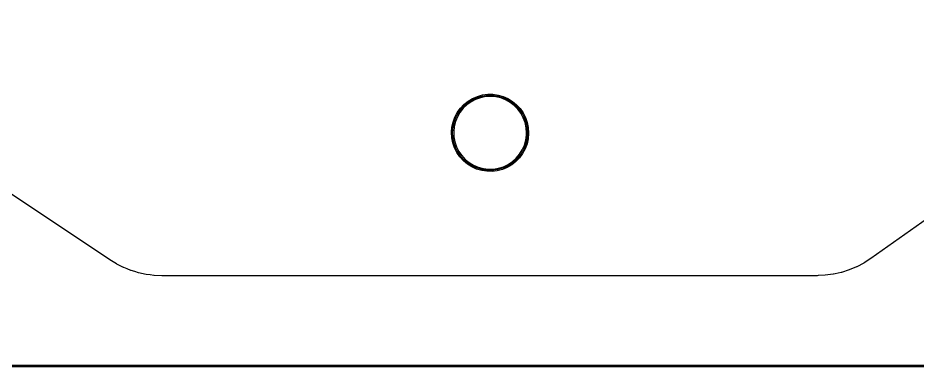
# Model space of a CAD drawing. Extents: x 0 to 145, y 0 to 145.
# Drawn here: x 48.03 to 96.11, y -0.05 to 18.56 of the extents above; entities that cross this region are included whole.
import ezdxf

# ---------------------------------------------------------------- set-up
doc = ezdxf.new("R2010")
doc.units = 0
doc.layers.add('BLACK', color=7, linetype='CONTINUOUS')

msp = doc.modelspace()

# ---------------------------------------------------------------- linework, layer by layer
at = {"layer": 'BLACK', "linetype": 'CONTINUOUS'}
for p, q in [((111.771, 18.5644), (93.5987, 5.73676)), ((72.5725, 14.3854), (72.8428, 14.4594)), ((72.8428, 14.4594), (73.1207, 14.4959)), ((73.1207, 14.4959), (73.4009, 14.4945)), ((73.4009, 14.4945), (73.6783, 14.455)), ((73.6783, 14.455), (73.9478, 14.3782)), ((71.6627, 13.7531), (71.8556, 13.9564)), ((71.8556, 13.9564), (72.0743, 14.1316)), ((72.2338, 14.0983), (72.0102, 13.9386)), ((72.0743, 14.1316), (72.3148, 14.2755)), ((72.4776, 14.225), (72.2338, 14.0983)), ((72.3148, 14.2755), (72.5725, 14.3854)), ((72.7368, 14.316), (72.4776, 14.225)), ((73.0062, 14.3696), (72.7368, 14.316)), ((73.2805, 14.3847), (73.0062, 14.3696)), ((73.5543, 14.361), (73.2805, 14.3847)), ((73.8219, 14.299), (73.5543, 14.361)), ((74.0781, 14.1998), (73.8219, 14.299)), ((73.9478, 14.3782), (74.2044, 14.2656)), ((74.3178, 14.0656), (74.0781, 14.1998)), ((74.2044, 14.2656), (74.4433, 14.1192)), ((74.5362, 13.8989), (74.3178, 14.0656)), ((74.4433, 14.1192), (74.6602, 13.9417)), ((71.3681, 13.2779), (71.4992, 13.5255)), ((71.4992, 13.5255), (71.6627, 13.7531)), ((71.6414, 13.5332), (71.5034, 13.2957)), ((71.8114, 13.749), (71.6414, 13.5332)), ((72.0102, 13.9386), (71.8114, 13.749)), ((74.729, 13.7031), (74.5362, 13.8989)), ((74.6602, 13.9417), (74.8509, 13.7364)), ((74.8922, 13.4822), (74.729, 13.7031)), ((74.8509, 13.7364), (75.0121, 13.5071)), ((75.0226, 13.2404), (74.8922, 13.4822)), ((75.0121, 13.5071), (75.1406, 13.2581)), ((71.2121, 12.7409), (71.2718, 13.0147)), ((71.2718, 13.0147), (71.3681, 13.2779)), ((71.4002, 13.041), (71.334, 12.7744)), ((71.5034, 13.2957), (71.4002, 13.041)), ((75.1177, 12.9826), (75.0226, 13.2404)), ((75.1756, 12.714), (75.1177, 12.9826)), ((75.1406, 13.2581), (75.2341, 12.994)), ((75.2341, 12.994), (75.2909, 12.7196)), ((71.1901, 12.4616), (71.1932, 12.5011)), ((71.1932, 12.5011), (71.2121, 12.7409)), ((71.334, 12.7744), (71.306, 12.5011)), ((71.306, 12.5011), (71.3168, 12.2266)), ((75.195, 12.44), (75.1756, 12.714)), ((75.2909, 12.7196), (75.31, 12.44)), ((71.2062, 12.1818), (71.1901, 12.4616)), ((71.2602, 11.9068), (71.2062, 12.1818)), ((71.3168, 12.2266), (71.3661, 11.9563)), ((75.08, 11.7812), (75.1545, 12.0456)), ((75.1545, 12.0456), (75.1911, 12.3179)), ((75.1911, 12.3179), (75.195, 12.44)), ((75.2846, 12.1177), (75.2221, 11.8446)), ((75.3095, 12.3969), (75.2846, 12.1177)), ((75.31, 12.44), (75.3095, 12.3969)), ((71.351, 11.6417), (71.2602, 11.9068)), ((71.4769, 11.3914), (71.351, 11.6417)), ((71.3661, 11.9563), (71.4531, 11.6957)), ((71.4531, 11.6957), (71.5759, 11.4499)), ((74.9689, 11.5299), (75.08, 11.7812)), ((75.123, 11.5825), (74.9893, 11.3362)), ((75.2221, 11.8446), (75.123, 11.5825)), ((71.6356, 11.1604), (71.4769, 11.3914)), ((71.5759, 11.4499), (71.7321, 11.2239)), ((71.8242, 10.9532), (71.6356, 11.1604)), ((71.7321, 11.2239), (71.9186, 11.0222)), ((74.4421, 10.9032), (74.6467, 11.0865)), ((74.8234, 11.1104), (74.6284, 10.9091)), ((74.6467, 11.0865), (74.8235, 11.2968)), ((74.9893, 11.3362), (74.8234, 11.1104)), ((74.8235, 11.2968), (74.9689, 11.5299)), ((72.0392, 10.7734), (71.8242, 10.9532)), ((71.9186, 11.0222), (72.1316, 10.8487)), ((72.2765, 10.6245), (72.0392, 10.7734)), ((72.1316, 10.8487), (72.367, 10.707)), ((72.5319, 10.5092), (72.2765, 10.6245)), ((72.367, 10.707), (72.62, 10.5999)), ((72.62, 10.5999), (72.8856, 10.5295)), ((73.704, 10.5488), (73.966, 10.6316)), ((74.1659, 10.5948), (73.9071, 10.4876)), ((73.966, 10.6316), (74.2136, 10.7505)), ((74.4079, 10.7362), (74.1659, 10.5948)), ((74.2136, 10.7505), (74.4421, 10.9032)), ((74.6284, 10.9091), (74.4079, 10.7362)), ((52.9382, 5.66122), (46.2369, 10.1288)), ((72.8006, 10.4296), (72.5319, 10.5092)), ((73.0776, 10.3872), (72.8006, 10.4296)), ((72.8856, 10.5295), (73.1584, 10.4972)), ((73.3578, 10.3828), (73.0776, 10.3872)), ((73.1584, 10.4972), (73.433, 10.5037)), ((73.636, 10.4165), (73.3578, 10.3828)), ((73.433, 10.5037), (73.704, 10.5488)), ((73.9071, 10.4876), (73.636, 10.4165)), ((52.9426, 5.65838), (52.9382, 5.66122)), ((53.2947, 5.44446), (52.9426, 5.65838)), ((53.3039, 5.43936), (53.2947, 5.44446)), ((53.5997, 5.29208), (53.3039, 5.43936)), ((53.6703, 5.25692), (53.5997, 5.29208)), ((92.8333, 5.29208), (92.4385, 5.12739)), ((92.8433, 5.29678), (92.8333, 5.29208)), ((93.2222, 5.49546), (92.8433, 5.29678)), ((93.2318, 5.50102), (93.2222, 5.49546)), ((93.5942, 5.73367), (93.2318, 5.50102)), ((93.5987, 5.73676), (93.5942, 5.73367)), ((53.68, 5.25261), (53.6703, 5.25692)), ((53.8604, 5.18097), (53.68, 5.25261)), ((54.0604, 5.10155), (53.8604, 5.18097)), ((54.0704, 5.09806), (54.0604, 5.10155)), ((54.2662, 5.03876), (54.0704, 5.09806)), ((54.4621, 4.97945), (54.2662, 5.03876)), ((54.4723, 4.97682), (54.4621, 4.97945)), ((54.8726, 4.8915), (54.4723, 4.97682)), ((54.8831, 4.88973), (54.8726, 4.8915)), ((55.0861, 4.86401), (54.8831, 4.88973)), ((55.2891, 4.8383), (55.0861, 4.86401)), ((55.2997, 4.83741), (55.2891, 4.8383)), ((55.7112, 4.82011), (55.2997, 4.83741)), ((55.7165, 4.82), (55.7112, 4.82011)), ((90.7103, 4.82), (55.7165, 4.82)), ((90.7158, 4.82012), (90.7103, 4.82)), ((90.7719, 4.82259), (90.7158, 4.82012)), ((91.146, 4.83902), (90.7719, 4.82259)), ((91.157, 4.83999), (91.146, 4.83902)), ((91.5812, 4.89618), (91.157, 4.83999)), ((91.5921, 4.89811), (91.5812, 4.89618)), ((91.6886, 4.91965), (91.5921, 4.89811)), ((92.0096, 4.99128), (91.6886, 4.91965)), ((92.0203, 4.99416), (92.0096, 4.99128)), ((92.4281, 5.12358), (92.0203, 4.99416)), ((92.4385, 5.12739), (92.4281, 5.12358)), ((1.02071, 0.05), (143.979, 0.05)), ((144, -0.05), (1, -0.05))]:
    msp.add_line(p, q, dxfattribs=at)
at = {"layer": 'BLACK'}
msp.add_circle((73.25, 12.44), 2, dxfattribs=at)
msp.add_circle((73.25, 12.44), 2, dxfattribs=at)

doc.saveas('drawing.dxf')
